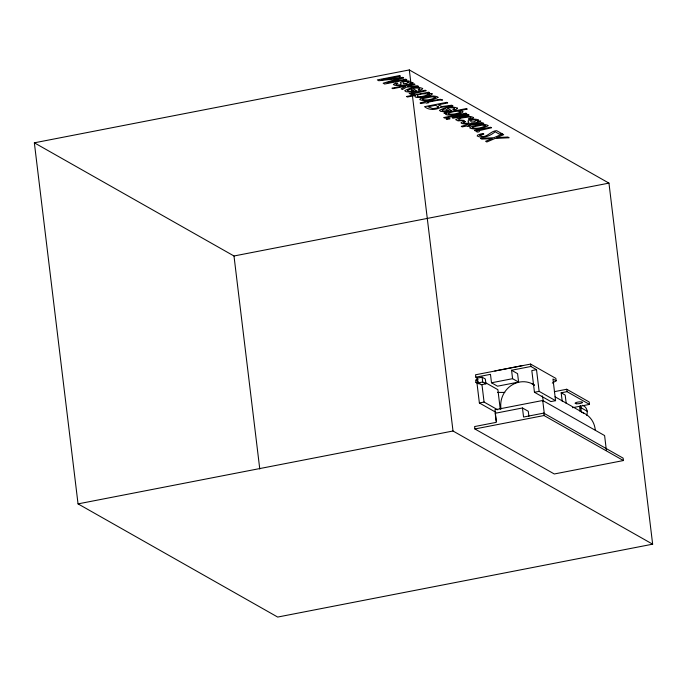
<?xml version="1.0" encoding="UTF-8"?>
<svg xmlns="http://www.w3.org/2000/svg" width="687" height="687" viewBox="0 0 687 687"><rect width="100%" height="100%" fill="white"/><g stroke="black" fill="none" stroke-linecap="round" stroke-linejoin="round"><path stroke-width="1.03" d="M552.305 383.088L556.161 380.813L555.869 378.4L530.604 364.076L475.541 374.784L475.833 377.189L477.439 378.099L482.119 377.189L485.331 379.009L485.915 383.827L481.226 384.737L478.015 382.917L477.439 378.099M34.35 142.819L409.315 69.937L608.957 183.12L652.65 544.181L277.685 617.063L78.043 503.88L34.35 142.819L233.992 255.993L608.957 183.12M494.838 370.963L522.953 365.493M475.833 377.189L490.475 374.346L491.497 382.779L497.508 386.188L518.599 382.092L517.577 373.659L511.566 370.25L512.588 378.683L518.599 382.092M511.566 370.25L530.896 366.489L536.513 369.675L539.132 391.358L555.577 400.676L552.958 378.992L556.161 380.813M477.98 379.533L475.636 379.988L475.928 382.401L478.341 383.758L479.895 383.458M536.513 369.675L531.824 370.585L534.452 392.268L550.888 401.586L555.577 400.676M475.928 382.401L478.272 381.946M478.015 382.917L482.703 382.006L485.915 383.827M491.497 382.779L512.588 378.683M476.881 382.315L479.38 402.968L484.069 402.058L497.774 409.83M534.452 392.268L539.132 391.358M554.34 391.667L566.741 389.254L589.197 401.989L589.489 404.403L572.426 407.717M562.189 401.191L561.176 392.809L567.033 391.667L589.489 404.403M606.346 450.019L604.603 435.567L542.721 400.487L494.949 409.77L496.323 421.131M522.463 407.975L495.19 413.282L496.289 422.342L474.597 426.558L474.889 428.963L554.289 473.978L623.418 460.548L623.126 458.135L543.726 413.119L523.563 417.043L522.463 407.975L528.286 411.281L528.896 416.313M78.043 503.88L453.008 431.007L652.65 544.181M474.889 428.963L544.018 415.532L623.418 460.548M497.457 392.423L504.799 392.423M561.176 392.809L565.186 395.077L566.2 403.458M587.222 411.255L580.807 407.623A8.107 7.531 -60.5 0 0 580.309 405.639M531.772 383.612L534.563 385.192M555.044 396.803L583.898 413.162M485.099 382.444L497.886 389.692L500.265 409.315M479.38 402.968L495.825 412.286M580.575 405.665L581.288 411.53M579.536 406.335L580.172 411.607M566.741 389.254L567.033 391.667M542.721 400.487L544.344 413.909M543.726 413.119L544.018 415.532M530.604 364.076L530.896 366.489M482.119 377.189L482.703 382.006M481.948 384.505L484.069 402.058M476.469 378.872L476.658 380.478M409.315 69.937L453.008 431.007M233.992 255.993L259.772 469.015M542.232 395.832A22.448 20.85 -60.5 0 1 543.194 401.431M501.038 408.997A22.448 20.85 -60.5 0 1 510.535 385.965A22.448 20.85 -60.5 0 1 534.151 384.952M581.357 412.174A22.448 20.85 -60.5 0 1 595.268 430.036M582.602 405.218A8.107 7.531 -60.5 0 1 586.681 415.369M432.106 93.801L432.106 94.162C430.62 96.206 411.771 99.709 415.446 95.441L407.4 97.004L406.489 96.498L428.748 92.17L429.607 92.659L427.537 93.054L432.106 93.801M460.719 111.758C457.473 114.094 452.183 114.583 448.156 113.965L448.044 113.364C451.917 111.972 456.709 110.384 460.719 111.758M408.49 82.157L406.738 83.402L403.527 83.728C401.096 81.384 407.314 81.023 408.49 82.157M476.134 120.5L474.382 121.754L471.17 122.08C468.74 119.736 474.957 119.366 476.134 120.5M410.68 81.667L409.564 82.929C422.376 81.118 397.146 88.176 393.342 84.484L395.695 83.033L397.893 83.23L395.91 83.917L396.116 84.527C397.713 85.351 403.484 85.222 400.281 82.68C403.029 80.765 407.657 80.035 410.68 81.667M429.521 94.128C412.543 101.058 413.72 91.946 429.521 94.128M478.324 120.01L477.207 121.273C490.02 119.469 464.79 126.52 460.986 122.827L463.339 121.384L465.537 121.573L463.545 122.269L463.759 122.879C465.357 123.703 471.127 123.566 467.924 121.024C470.664 119.109 475.301 118.387 478.324 120.01M422.66 88.468L422.076 89.379L419.869 90.28L418.091 89.988C423.699 88.091 414.287 87.464 412.878 88.666L416.932 90.967L408.542 91.981L405.965 91.68L404.729 90.675C409.735 87.824 417.215 86.167 422.66 88.468M457.362 108.142L456.778 109.053L454.571 109.954L452.793 109.662C458.401 107.756 448.989 107.138 447.581 108.34L451.634 110.641L443.244 111.655L440.668 111.354L439.431 110.349C444.437 107.498 451.917 105.841 457.362 108.142M479.878 135.373C486.018 139.624 490.466 130.521 496.701 130.693L501.776 133.57L499.209 134.068L495.172 131.784C490.441 135.622 483.347 139.152 477.164 135.983L477.671 135.073L480.462 134.059L482.927 133.51L483.871 134.042L479.878 135.373M435.446 97.399C432.08 99.478 426.361 100.783 422.368 99.323A3.933 0.902 -6.9 0 1 423.304 98.499L432.2 96.773L435.446 97.399M485.443 125.747C482.076 127.825 476.357 129.13 472.364 127.662A3.933 0.902 -6.9 0 1 473.3 126.837L482.197 125.111L485.443 125.747M473.558 117.503L473.472 117.803A5.908 1.357 -6.9 0 1 471.737 118.774L469.221 119.469L468.319 118.963L470.681 118.147L471.059 117.769L470.346 117.245A3.547 0.816 -6.9 0 0 468.036 117.116C465.374 117.786 459.457 117.391 458.512 119.856L464.214 120.448L458.031 120.869L455.679 119.65C460.651 116.953 468.328 114.995 473.558 117.503M438.538 107.035L436.769 108.057L432.741 108.606L428.147 106.751L435.73 105.274L438.538 107.035M445.786 113.741L445.614 114.171C448.233 117.314 472.261 111.423 459.045 110.727L467.297 109.121L466.37 108.589L443.828 112.969L444.738 113.484L446.876 113.072L445.786 113.741M407.408 90.272C407.82 92.273 412.2 90.856 413.823 90.847L410.749 89.104L407.408 90.272M442.11 109.946C442.522 111.947 446.902 110.53 448.525 110.521L445.451 108.778L442.11 109.946M413.918 93.595C414.974 94.858 411.917 95.63 410.955 94.445L412.827 93.329L410.036 93.87L409.151 93.372L425.322 90.229L426.249 90.753L413.918 93.595M479.208 130.616C480.265 131.878 477.207 132.651 476.246 131.457L478.118 130.341L475.327 130.882L474.442 130.384L490.612 127.241L491.54 127.773L479.208 130.616M437.954 97.425C432.819 100.208 425.493 101.848 419.886 99.692A7.102 1.632 -6.9 0 1 420.813 98.499C426.112 96.867 432.587 94.669 437.877 97.022L437.954 97.425M487.95 125.773C482.815 128.555 475.49 130.195 469.882 128.04A7.102 1.632 -6.9 0 1 470.81 126.846C476.108 125.214 482.583 123.016 487.873 125.369L487.95 125.773M440.762 107.275C435.97 110.092 429.04 110.452 424.54 106.665L446.713 102.354L447.744 102.938L438.237 104.785L441.904 106.562L451.763 105.214L453.016 105.927L440.762 107.275M408.92 85.549L407.614 86.399L417.498 85.789L418.684 86.468L406.335 87.163L402.393 89.542L401.208 88.863L405.691 86.176L392.809 88.683L391.916 88.176L414.098 83.866L414.991 84.372L408.92 85.549M502.472 133.965L493.824 137.718L480.462 138.37L481.75 139.1L492.175 138.551L485.606 141.29L486.834 141.986L495.095 138.439L509.136 137.744L507.856 137.022L496.692 137.632L503.708 134.669L502.472 133.965M399.74 78.335L383.157 83.204L384.617 84.029L406.79 79.718L405.811 79.168L387.133 82.818L403.673 77.949L402.651 77.373L381.766 79.778L400.495 76.154L399.516 75.596L377.335 79.907L378.812 80.74L399.74 78.335M426.077 101.272L420.092 103.007L421.028 103.539L425.545 102.664L426.429 103.162L428.645 102.732L427.769 102.234L438.315 100.182L442.6 100.019L440.29 99.263L426.825 101.702L426.077 101.272M465.906 113.235L443.733 117.546L444.661 118.078L466.834 113.767L465.906 113.235M449.135 118.267L446.052 118.868L447.005 119.401L450.079 118.799L449.135 118.267M468.233 114.557L452.14 117.683L453.085 118.216L469.178 115.09L468.233 114.557M467.246 124.613L461.26 126.348L462.205 126.88L466.722 126.004L467.598 126.502L469.822 126.073L468.938 125.575L479.492 123.523L483.768 123.359L481.458 122.604L467.993 125.043L467.246 124.613M576.376 403.741A3.744 0.859 -6.9 0 0 582.464 402.556A3.744 0.859 -6.9 0 0 577.621 402.127A3.744 0.859 -6.9 0 0 576.376 403.741"/></g></svg>
